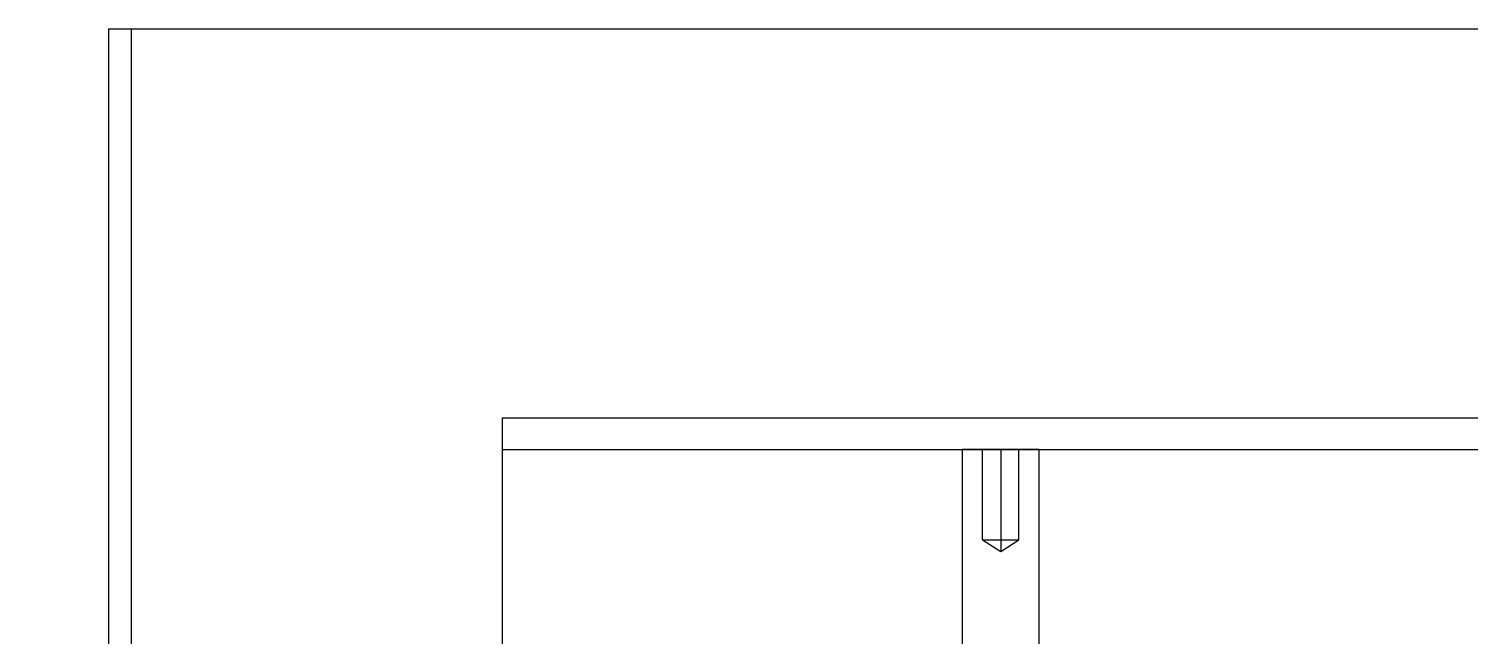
# Model space of a CAD drawing. Header units: millimetres. Extents: x 150937 to 394412, y 327166 to 584759.
# Drawn here: x 198459.5 to 198777.7, y 408621.6 to 408755.7 of the extents above; entities that cross this region are included whole.
import ezdxf

# ---------------------------------------------------------------- set-up
doc = ezdxf.new("R2010")
doc.units = ezdxf.units.MM

# ---------------------------------------------------------------- blocks, each defined once
blk = doc.blocks.new('bearshaft_c2')
for p, q in [((181, 101), (181, 20)), ((198, 101), (181, 101)), ((181, 101), (198, 101)), ((185.5, 81.1), (185.5, 101.02)), ((189.5, 101), (189.5, 78.5)), ((193.5, 81.1), (193.5, 101)), ((198, 20), (198, 101)), ((185.5, 81.1), (193.5, 81.1)), ((185.5, 81.1), (189.5, 78.5)), ((189.5, 78.5), (193.5, 81.1)), ((208, 20), (42.4, 20)), ((42.4, 20), (42.4, 17.5)), ((208, 20), (208, -20)), ((42.4, 17.5), (-2.5, 17.5)), ((-2.5, 17.5), (-2.5, -17.5)), ((243.91, 0), (-25.06, 0)), ((42.4, -17.5), (-2.5, -17.5)), ((42.4, -20), (42.4, -17.5)), ((198, -20), (42.4, -20)), ((181, -20), (181, -101)), ((198, -101), (198, -20)), ((208, -20), (198, -20)), ((185.5, -81.1), (189.5, -78.5)), ((189.5, -78.5), (193.5, -81.1)), ((189.5, -101), (189.5, -78.5)), ((185.5, -81.1), (185.5, -101.02)), ((185.5, -81.1), (193.5, -81.1)), ((193.5, -81.1), (193.5, -101.02)), ((198, -101), (181, -101)), ((181, -101), (198, -101))]:
    blk.add_line(p, q)
for centre, start, end in [((181, 20), 90, 180), ((198, 20), 0, 90), ((181, -20), 180, 270), ((198, -20), 270, 0)]:
    blk.add_arc(centre, 5, start, end)
blk = doc.blocks.new('c2drumleft')
for p, q in [((-117.12, 382.88), (501.68, 382.88)), ((-117.12, 382.88), (-117.12, 0)), ((-112.12, 382.88), (-112.12, 0)), ((-30.12, 296.98), (501.68, 296.98)), ((-30.12, 80.98), (-30.12, 296.98)), ((-30.12, 289.98), (501.68, 289.98))]:
    blk.add_line(p, q)
blk.add_blockref('bearshaft_c2', (-109.62, 188.98))

msp = doc.modelspace()

# ---------------------------------------------------------------- block references
msp.add_blockref('c2drumleft', (198594.179, 408372.799))

doc.saveas('drawing.dxf')
